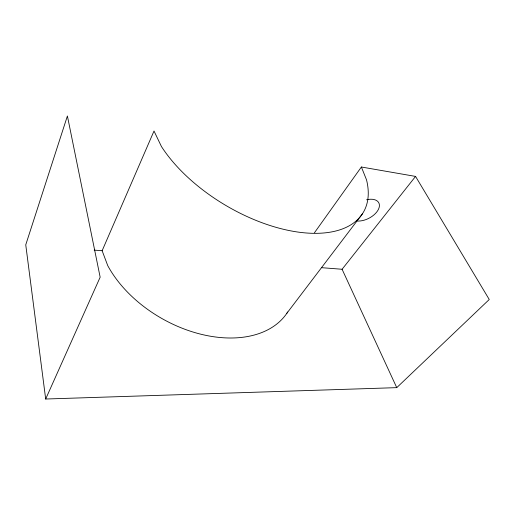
<?xml version="1.0" encoding="UTF-8"?>
<svg xmlns="http://www.w3.org/2000/svg" width="515" height="515" viewBox="0 0 515 515"><rect width="100%" height="100%" fill="white"/><g stroke="black" fill="none" stroke-linecap="round" stroke-linejoin="round"><path stroke-width="0.77" d="M287.698 311.993A106.277 70.021 29.6 0 1 199.595 333.894A106.277 70.021 29.6 0 1 107.744 265.637L102.137 250.728L154.011 131.016L161.427 146.498A122.731 64.324 30.8 0 0 295.063 231.628A122.731 64.324 30.8 0 0 366.513 179.819L361.376 167.008L415.554 176.413L489.25 299.498L396.75 387.641L45.681 399.022L25.75 244.831L67.401 115.978L100.155 277.192L45.681 399.022M314.44 232.774L361.376 167.008M286.829 313.313L362.393 213.867M321.418 267.665L342.089 269.261L415.554 176.413M94.181 250.116L102.137 250.728M342.089 269.261L396.75 387.641M366.59 199.775A15.843 9.135 -27.5 0 1 378.525 209.161A15.843 9.135 -27.5 0 1 356.708 220.954"/></g></svg>
